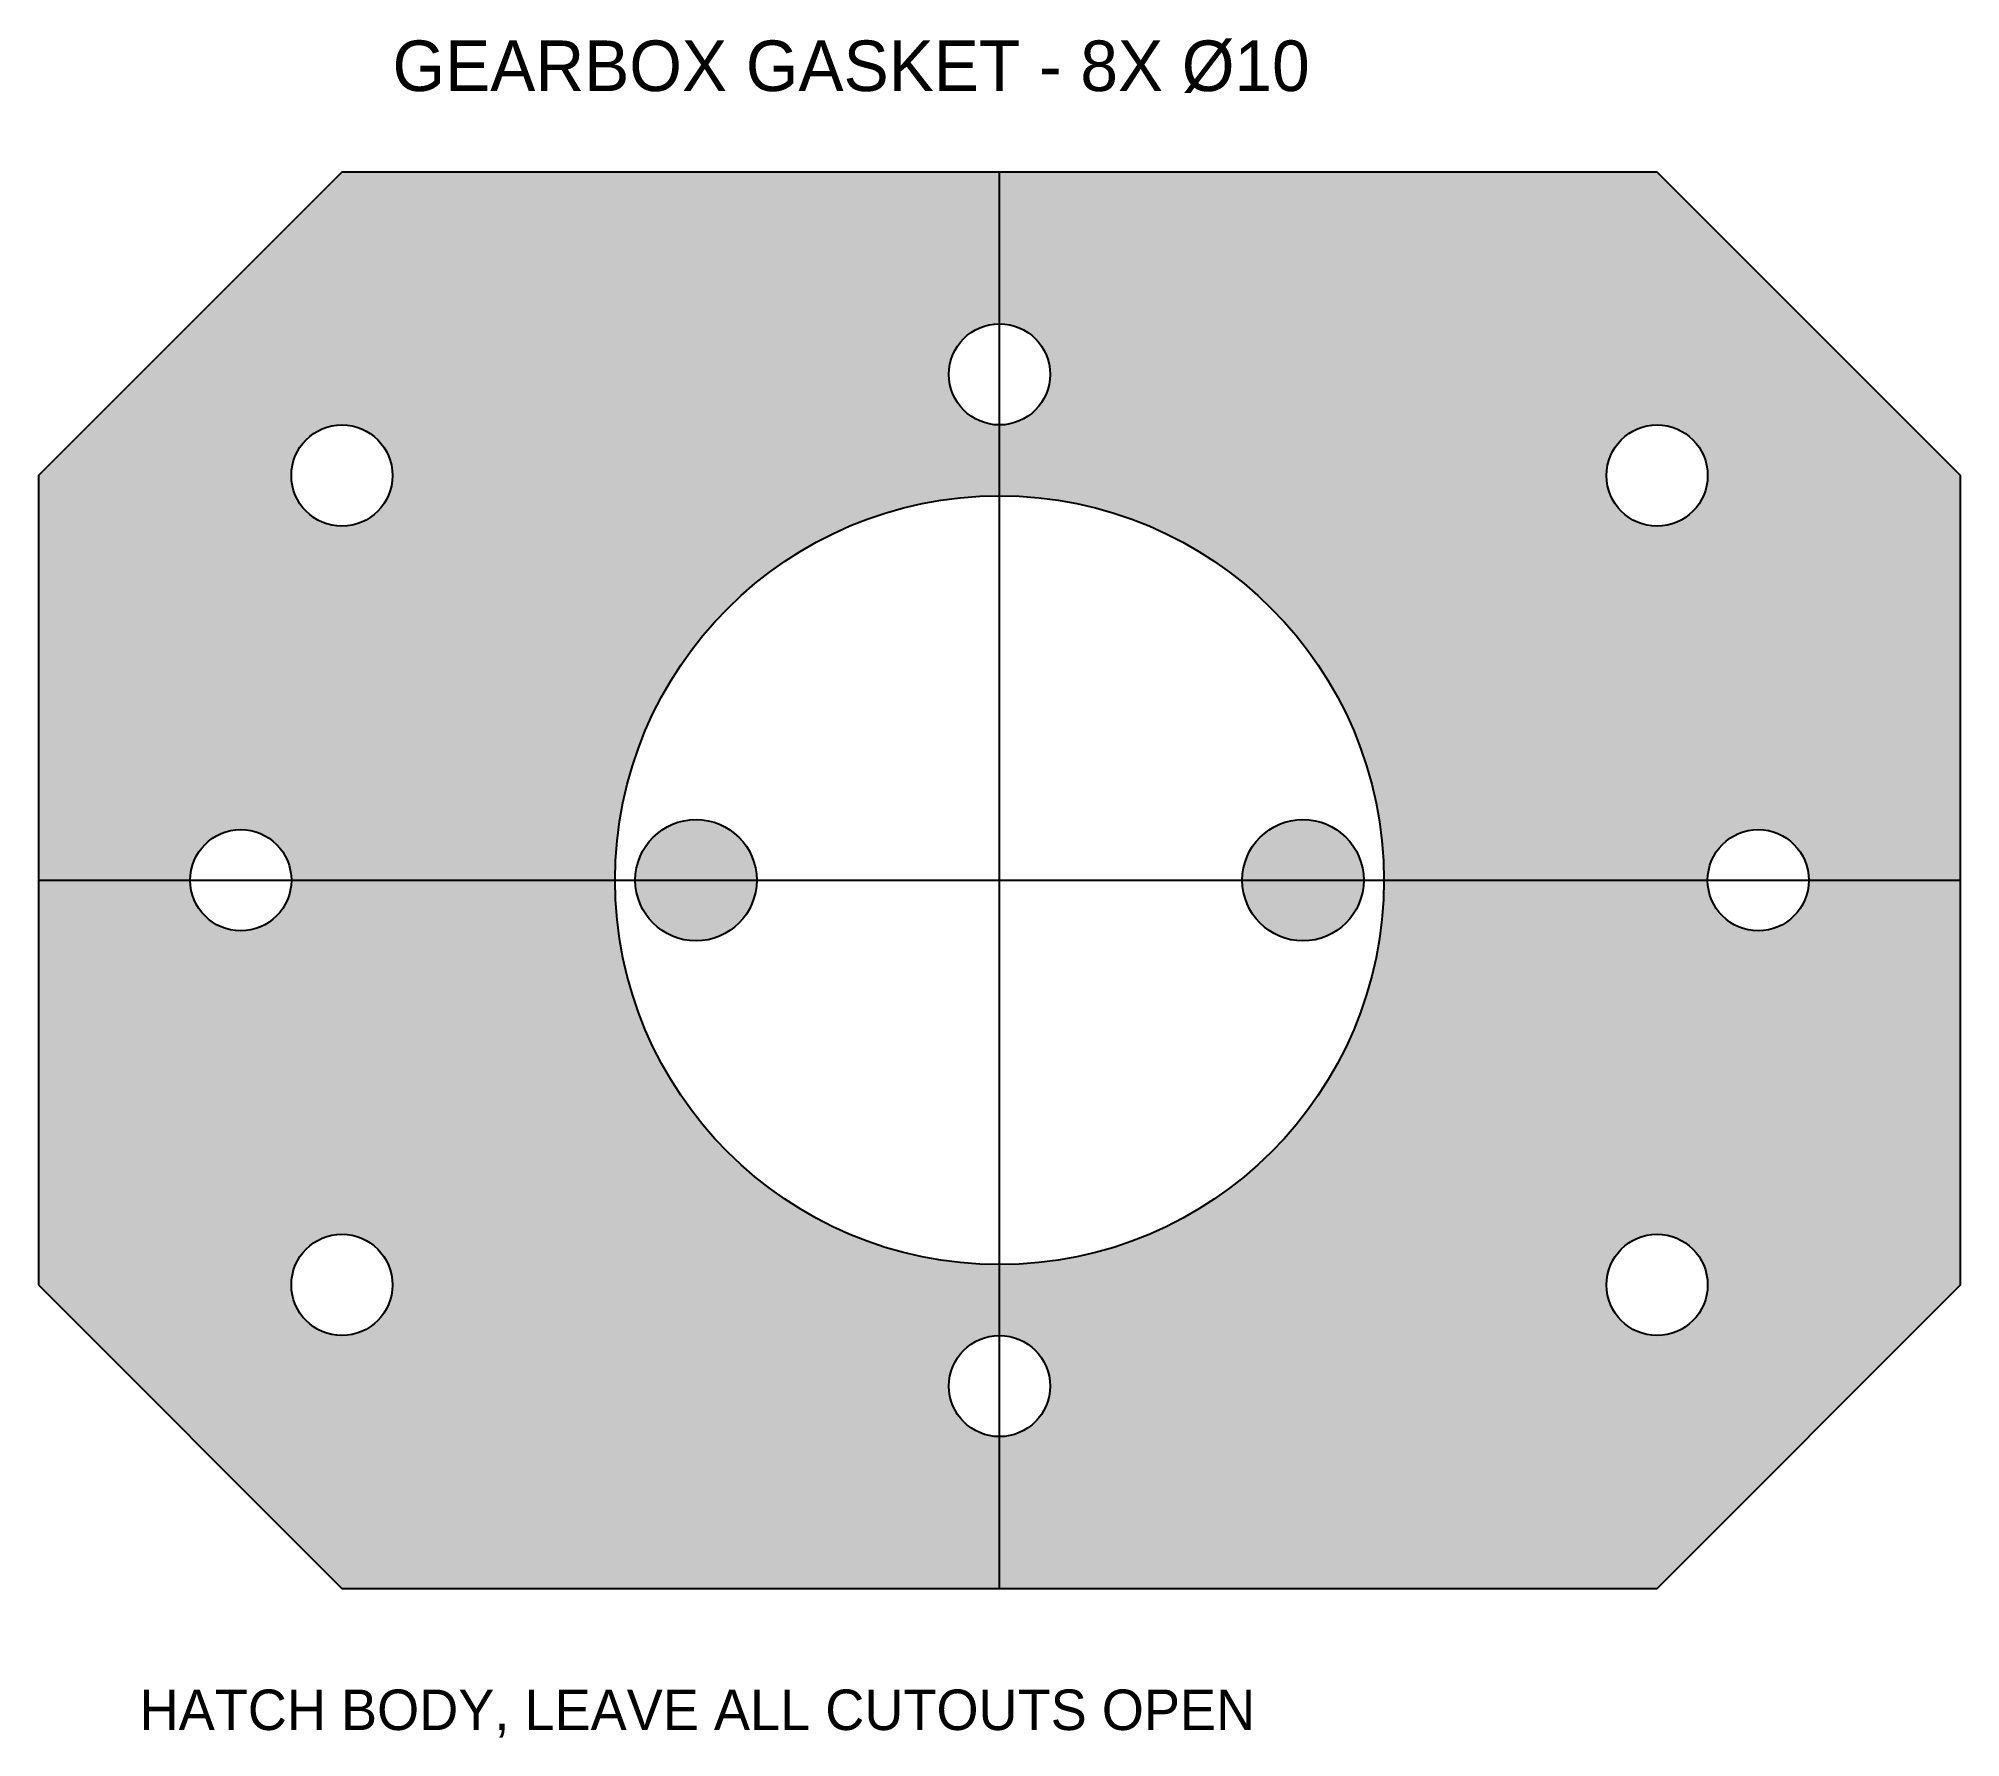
# Model space of a CAD drawing. Header units: millimetres. Extents: x 0 to 190, y -15 to 153.
import ezdxf

# ---------------------------------------------------------------- set-up
doc = ezdxf.new("R2010")
doc.units = ezdxf.units.MM
for name, color, linetype in [('CENTER', 5, 'CONTINUOUS'), ('CUT', 6, 'CONTINUOUS'), ('HATCH', 8, 'CONTINUOUS'), ('HOLE', 1, 'CONTINUOUS'), ('NOTE', 2, 'CONTINUOUS'), ('OUTLINE', 7, 'CONTINUOUS'), ('TEXT', 7, 'CONTINUOUS')]:
    doc.layers.add(name, color=color, linetype=linetype)

msp = doc.modelspace()

# ---------------------------------------------------------------- hatches: boundary and pattern name
at = {"layer": 'HATCH'}
h = msp.add_hatch(color=7, dxfattribs=at)
h.paths.add_polyline_path([(0, 30), (30, 0), (160, 0), (190, 30), (190, 110), (160, 140), (30, 140), (0, 110)])
edge = h.paths.add_edge_path(flags=0)
edge.add_arc((30, 30), 5, 0, 360)
edge = h.paths.add_edge_path(flags=0)
edge.add_arc((95, 20), 5, 0, 360)
edge = h.paths.add_edge_path(flags=0)
edge.add_arc((160, 30), 5, 0, 360)
edge = h.paths.add_edge_path(flags=0)
edge.add_arc((170, 70), 5, 0, 360)
edge = h.paths.add_edge_path(flags=0)
edge.add_arc((160, 110), 5, 0, 360)
edge = h.paths.add_edge_path(flags=0)
edge.add_arc((95, 120), 5, 0, 360)
edge = h.paths.add_edge_path(flags=0)
edge.add_arc((30, 110), 5, 0, 360)
edge = h.paths.add_edge_path(flags=0)
edge.add_arc((20, 70), 5, 0, 360)
edge = h.paths.add_edge_path(flags=0)
edge.add_arc((95, 70), 38, 0, 360)
edge = h.paths.add_edge_path(flags=0)
edge.add_arc((65, 70), 6, 0, 360)
edge = h.paths.add_edge_path(flags=0)
edge.add_arc((125, 70), 6, 0, 360)

# ---------------------------------------------------------------- linework, layer by layer
at = {"layer": 'CENTER'}
for p, q in [((95, 0), (95, 140)), ((0, 70), (190, 70))]:
    msp.add_line(p, q, dxfattribs=at)
at = {"layer": 'CUT'}
for centre, radius in [((95, 70), 38), ((65, 70), 6), ((125, 70), 6)]:
    msp.add_circle(centre, radius, dxfattribs=at)
at = {"layer": 'HOLE'}
for centre in [(95, 120), (30, 110), (160, 110), (20, 70), (170, 70), (30, 30), (160, 30), (95, 20)]:
    msp.add_circle(centre, 5, dxfattribs=at)
at = {"layer": 'OUTLINE'}
msp.add_lwpolyline([(0, 30), (30, 0), (160, 0), (190, 30), (190, 110), (160, 140), (30, 140), (0, 110)], close=True, dxfattribs=at)

# ---------------------------------------------------------------- texts
at = {"layer": 'NOTE'}
msp.add_text('HATCH BODY, LEAVE ALL CUTOUTS OPEN', height=4, dxfattribs=at).set_placement((10, -14))
at = {"layer": 'TEXT'}
msp.add_text('GEARBOX GASKET - 8X Ø10', height=5, dxfattribs=at).set_placement((35, 148))

doc.saveas('drawing.dxf')
